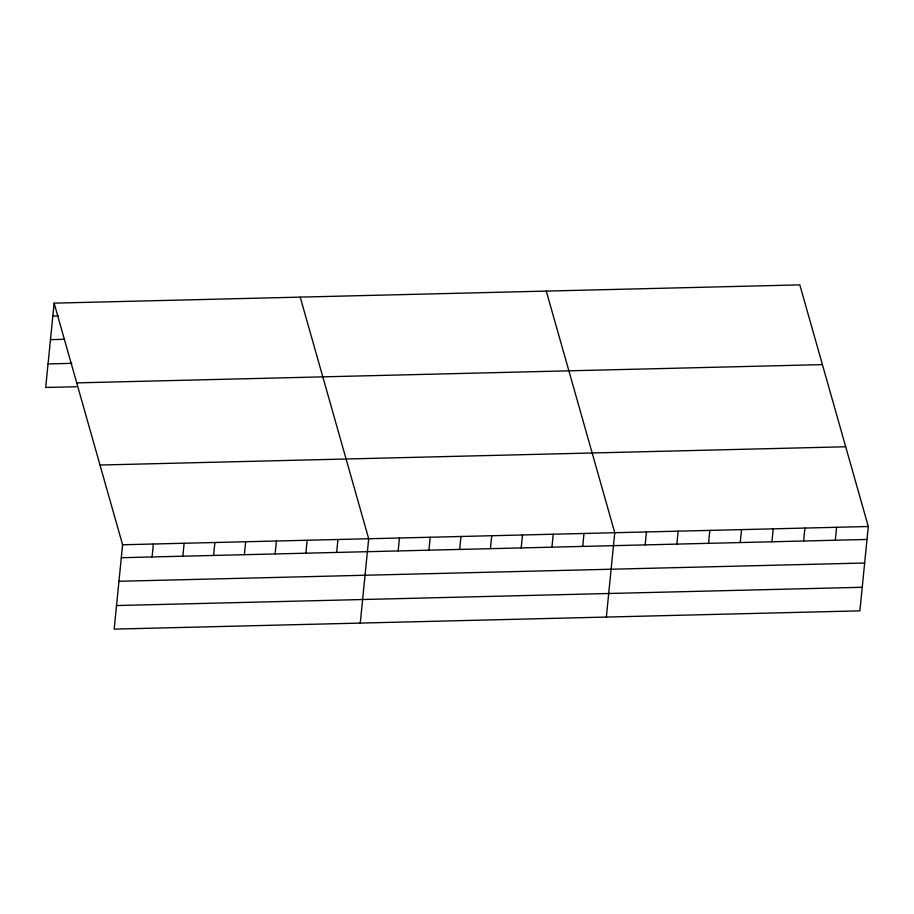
<?xml version="1.0" encoding="UTF-8"?>
<svg xmlns="http://www.w3.org/2000/svg" width="914" height="914" viewBox="0 0 914 914"><rect width="100%" height="100%" fill="white"/><g stroke="black" fill="none" stroke-linecap="round" stroke-linejoin="round"><path stroke-width="1.37" d="M54.12 303.151L122.602 544.767L114.181 629.118L859.88 610.849L868.3 526.51L799.819 284.882L54.12 303.151L45.7 387.49L76.456 386.736M152.078 556.957L153.369 544.013M182.834 556.203L184.125 543.27M213.59 555.449L214.881 542.516M244.358 554.707L245.649 541.762M275.114 553.953L276.405 541.008M305.87 553.198L307.161 540.254M336.638 552.444L337.929 539.5M360.265 623.085L368.685 538.746L300.203 297.119M398.15 550.936L399.441 537.992M428.917 550.182L430.208 537.238M459.673 549.428L460.964 536.484M490.43 548.674L491.721 535.73M521.197 547.92L522.488 534.976M551.953 547.166L553.244 534.222M582.709 546.412L584 533.468M606.348 617.064L614.768 532.713L546.275 291.098M645.158 544.881L646.461 531.937M676.851 544.104L678.142 531.16M708.544 543.327L709.835 530.383M740.237 542.55L741.528 529.617M771.93 541.774L773.221 528.84M803.623 541.008L804.914 528.063M835.316 540.231L836.607 527.287M52.829 316.095L58.416 315.958M50.476 339.654L64.46 339.311M48.054 363.932L71.818 363.349M76.719 382.886L822.417 364.617M100.003 465.032L845.701 446.775M122.602 544.767L868.3 526.51M121.311 557.711L867.009 539.454M118.957 581.281L864.655 563.013M116.535 605.548L862.233 587.291"/></g></svg>
